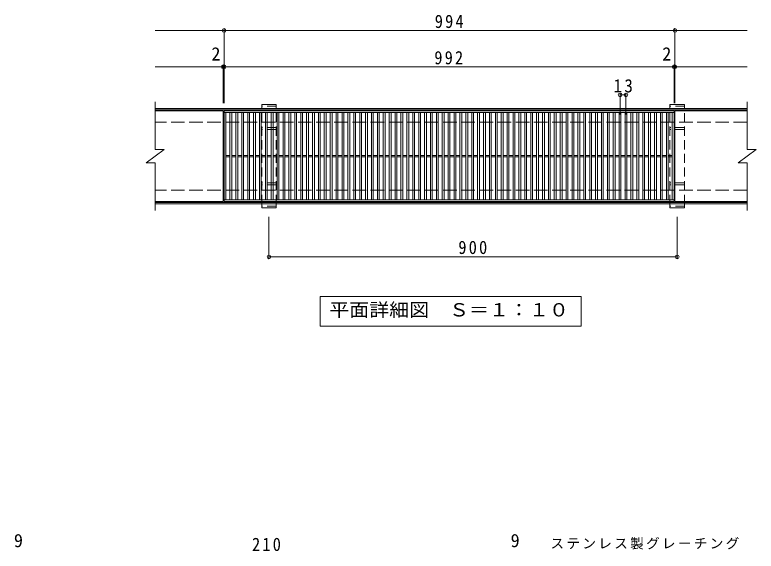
# Model space of a CAD drawing. Units: millimetres on the paper, enlarged 2 times, with parts at other scales. Extents: x -230 to 433, y -388 to 275.
# Drawn here: x -167.2 to 159.7, y 38.9 to 275.3 of the extents above; entities that cross this region are included whole.
import ezdxf
from ezdxf.enums import TextEntityAlignment as Align

# ---------------------------------------------------------------- set-up
doc = ezdxf.new("R2010")
doc.units = ezdxf.units.MM
doc.header["$LTSCALE"] = 2
doc.header["$PDMODE"] = 32
doc.header["$PDSIZE"] = 1.6
doc.linetypes.add('DASHED2', pattern=[3, 2, -1])
doc.linetypes.add('DASHED3', pattern=[4, 3, -1])
for name, color, linetype, lineweight in [('C-1', 2, 'Continuous', 9), ('C-2', 3, 'Continuous', 9), ('C-4', 7, 'Continuous', 9), ('C-5', 7, 'Continuous', 9), ('C-8', 3, 'DASHED2', 9), ('D-4', 7, 'Continuous', 9), ('D-5', 7, 'Continuous', 9)]:
    doc.layers.add(name, color=color, linetype=linetype, lineweight=lineweight)
doc.styles.add('ＭＳ ゴシック', font='')
doc.styles.get('ＭＳ ゴシック').set_extended_font_data('MS Gothic')

msp = doc.modelspace()

# ---------------------------------------------------------------- linework, layer by layer
at = {"layer": 'C-1'}
for p, q in [((155.712, 234.005), (-105.288, 234.005)), ((155.712, 233.405), (-105.288, 233.405)), ((155.712, 192.605), (-105.288, 192.605)), ((155.712, 192.005), (-105.288, 192.005))]:
    msp.add_line(p, q, dxfattribs=at)
at = {"layer": 'C-1', "linetype": 'DASHED3'}
for p, q in [((155.712, 228.005), (-105.288, 228.005)), ((155.712, 198.005), (-105.288, 198.005))]:
    msp.add_line(p, q, dxfattribs=at)
at = {"layer": 'C-2'}
for p, q in [((-105.288, 237.005), (-105.288, 216.005)), ((155.712, 237.005), (155.712, 216.005)), ((-75.288, 233.005), (-105.288, 233.005)), ((-75.288, 233.005), (-75.288, 193.005)), ((-74.888, 232.205), (123.512, 232.205)), ((-74.088, 193.805), (-74.088, 232.205)), ((-72.288, 193.805), (-72.288, 232.205)), ((-71.488, 193.805), (-71.488, 232.205)), ((-69.688, 193.805), (-69.688, 232.205)), ((-68.888, 193.805), (-68.888, 232.205)), ((-67.088, 193.805), (-67.088, 232.205)), ((-66.288, 193.805), (-66.288, 232.205)), ((-64.488, 193.805), (-64.488, 232.205)), ((-63.688, 193.805), (-63.688, 232.205)), ((-61.888, 193.805), (-61.888, 232.205)), ((-61.088, 193.805), (-61.088, 232.205)), ((-59.288, 193.805), (-59.288, 232.205)), ((-58.488, 193.805), (-58.488, 232.205)), ((-56.688, 193.805), (-56.688, 232.205)), ((-55.888, 193.805), (-55.888, 232.205)), ((-54.088, 193.805), (-54.088, 232.205)), ((-53.288, 193.805), (-53.288, 232.205)), ((-51.488, 193.805), (-51.488, 232.205)), ((-50.688, 193.805), (-50.688, 232.205)), ((-48.888, 193.805), (-48.888, 232.205)), ((-48.088, 193.805), (-48.088, 232.205)), ((-46.288, 193.805), (-46.288, 232.205)), ((-45.488, 193.805), (-45.488, 232.205)), ((-43.688, 193.805), (-43.688, 232.205)), ((-42.888, 193.805), (-42.888, 232.205)), ((-41.088, 193.805), (-41.088, 232.205)), ((-40.288, 193.805), (-40.288, 232.205)), ((-38.488, 193.805), (-38.488, 232.205)), ((-37.688, 193.805), (-37.688, 232.205)), ((-35.888, 193.805), (-35.888, 232.205)), ((-35.088, 193.805), (-35.088, 232.205)), ((-33.288, 193.805), (-33.288, 232.205)), ((-32.488, 193.805), (-32.488, 232.205)), ((-30.688, 193.805), (-30.688, 232.205)), ((-29.888, 193.805), (-29.888, 232.205)), ((-28.088, 193.805), (-28.088, 232.205)), ((-27.288, 193.805), (-27.288, 232.205)), ((-25.488, 193.805), (-25.488, 232.205)), ((-24.688, 193.805), (-24.688, 232.205)), ((-22.888, 193.805), (-22.888, 232.205)), ((-22.088, 193.805), (-22.088, 232.205)), ((-20.288, 193.805), (-20.288, 232.205)), ((-19.488, 193.805), (-19.488, 232.205)), ((-17.688, 193.805), (-17.688, 232.205)), ((-16.888, 193.805), (-16.888, 232.205)), ((-15.088, 193.805), (-15.088, 232.205)), ((-14.288, 193.805), (-14.288, 232.205)), ((-12.488, 193.805), (-12.488, 232.205)), ((-11.688, 193.805), (-11.688, 232.205)), ((-9.888, 193.805), (-9.888, 232.205)), ((-9.088, 193.805), (-9.088, 232.205)), ((-7.288, 193.805), (-7.288, 232.205)), ((-6.488, 193.805), (-6.488, 232.205)), ((-4.688, 193.805), (-4.688, 232.205)), ((-3.888, 193.805), (-3.888, 232.205)), ((-2.088, 193.805), (-2.088, 232.205)), ((-1.288, 193.805), (-1.288, 232.205)), ((0.512, 193.805), (0.512, 232.205)), ((1.312, 193.805), (1.312, 232.205)), ((3.112, 193.805), (3.112, 232.205)), ((3.912, 193.805), (3.912, 232.205)), ((5.712, 193.805), (5.712, 232.205)), ((6.512, 193.805), (6.512, 232.205)), ((8.312, 193.805), (8.312, 232.205)), ((9.112, 193.805), (9.112, 232.205)), ((10.912, 193.805), (10.912, 232.205)), ((11.712, 193.805), (11.712, 232.205)), ((13.512, 193.805), (13.512, 232.205)), ((14.312, 193.805), (14.312, 232.205)), ((16.112, 193.805), (16.112, 232.205)), ((16.912, 193.805), (16.912, 232.205)), ((18.712, 193.805), (18.712, 232.205)), ((19.512, 193.805), (19.512, 232.205)), ((21.312, 193.805), (21.312, 232.205)), ((22.112, 193.805), (22.112, 232.205)), ((23.912, 193.805), (23.912, 232.205)), ((24.712, 193.805), (24.712, 232.205)), ((26.512, 193.805), (26.512, 232.205)), ((27.312, 193.805), (27.312, 232.205)), ((29.112, 193.805), (29.112, 232.205)), ((29.912, 193.805), (29.912, 232.205)), ((31.712, 193.805), (31.712, 232.205)), ((32.512, 193.805), (32.512, 232.205)), ((34.312, 193.805), (34.312, 232.205)), ((35.112, 193.805), (35.112, 232.205)), ((36.912, 193.805), (36.912, 232.205)), ((37.712, 193.805), (37.712, 232.205)), ((39.512, 193.805), (39.512, 232.205)), ((40.312, 193.805), (40.312, 232.205)), ((42.112, 193.805), (42.112, 232.205)), ((42.912, 193.805), (42.912, 232.205)), ((44.712, 193.805), (44.712, 232.205)), ((45.512, 193.805), (45.512, 232.205)), ((47.312, 193.805), (47.312, 232.205)), ((48.112, 193.805), (48.112, 232.205)), ((49.912, 193.805), (49.912, 232.205)), ((50.712, 193.805), (50.712, 232.205)), ((52.512, 193.805), (52.512, 232.205)), ((53.312, 193.805), (53.312, 232.205)), ((55.112, 193.805), (55.112, 232.205)), ((55.912, 193.805), (55.912, 232.205)), ((57.712, 193.805), (57.712, 232.205)), ((58.512, 193.805), (58.512, 232.205)), ((60.312, 193.805), (60.312, 232.205)), ((61.112, 193.805), (61.112, 232.205)), ((62.912, 193.805), (62.912, 232.205)), ((63.712, 193.805), (63.712, 232.205)), ((65.512, 193.805), (65.512, 232.205)), ((66.312, 193.805), (66.312, 232.205)), ((68.112, 193.805), (68.112, 232.205)), ((68.912, 193.805), (68.912, 232.205)), ((70.712, 193.805), (70.712, 232.205)), ((71.512, 193.805), (71.512, 232.205)), ((73.312, 193.805), (73.312, 232.205)), ((74.112, 193.805), (74.112, 232.205)), ((75.912, 193.805), (75.912, 232.205)), ((76.712, 193.805), (76.712, 232.205)), ((78.512, 193.805), (78.512, 232.205)), ((79.312, 193.805), (79.312, 232.205)), ((81.112, 193.805), (81.112, 232.205)), ((81.912, 193.805), (81.912, 232.205)), ((83.712, 193.805), (83.712, 232.205)), ((84.512, 193.805), (84.512, 232.205)), ((86.312, 193.805), (86.312, 232.205)), ((87.112, 193.805), (87.112, 232.205)), ((88.912, 193.805), (88.912, 232.205)), ((89.712, 193.805), (89.712, 232.205)), ((91.512, 193.805), (91.512, 232.205)), ((92.312, 193.805), (92.312, 232.205)), ((94.112, 193.805), (94.112, 232.205)), ((94.912, 193.805), (94.912, 232.205)), ((96.712, 193.805), (96.712, 232.205)), ((97.512, 193.805), (97.512, 232.205)), ((99.312, 193.805), (99.312, 232.205)), ((100.112, 193.805), (100.112, 232.205)), ((101.912, 193.805), (101.912, 232.205)), ((102.712, 193.805), (102.712, 232.205)), ((104.512, 193.805), (104.512, 232.205)), ((105.312, 193.805), (105.312, 232.205)), ((107.112, 193.805), (107.112, 232.205)), ((107.912, 193.805), (107.912, 232.205)), ((109.712, 193.805), (109.712, 232.205)), ((110.512, 193.805), (110.512, 232.205)), ((112.312, 193.805), (112.312, 232.205)), ((113.112, 193.805), (113.112, 232.205)), ((114.912, 193.805), (114.912, 232.205)), ((115.712, 193.805), (115.712, 232.205)), ((117.512, 193.805), (117.512, 232.205)), ((118.312, 193.805), (118.312, 232.205)), ((120.112, 193.805), (120.112, 232.205)), ((120.912, 193.805), (120.912, 232.205)), ((122.712, 193.805), (122.712, 232.205)), ((123.512, 233.005), (123.512, 193.005)), ((123.912, 233.005), (123.912, 193.005)), ((155.712, 233.005), (123.912, 233.005)), ((-109.288, 210.005), (-101.288, 216.005)), ((-105.288, 216.005), (-101.288, 216.005)), ((151.712, 210.005), (159.712, 216.005)), ((155.712, 216.005), (159.712, 216.005)), ((-74.088, 213.305), (-72.288, 213.305)), ((-74.088, 212.705), (-72.288, 212.705)), ((-71.488, 213.305), (-69.688, 213.305)), ((-71.488, 212.705), (-69.688, 212.705)), ((-68.888, 213.305), (-67.088, 213.305)), ((-68.888, 212.705), (-67.088, 212.705)), ((-66.288, 213.305), (-64.488, 213.305)), ((-66.288, 212.705), (-64.488, 212.705)), ((-63.688, 213.305), (-61.888, 213.305)), ((-63.688, 212.705), (-61.888, 212.705)), ((-61.088, 213.305), (-59.288, 213.305)), ((-61.088, 212.705), (-59.288, 212.705)), ((-58.488, 213.305), (-56.688, 213.305)), ((-58.488, 212.705), (-56.688, 212.705)), ((-55.888, 213.305), (-54.088, 213.305)), ((-55.888, 212.705), (-54.088, 212.705)), ((-53.288, 213.305), (-51.488, 213.305)), ((-53.288, 212.705), (-51.488, 212.705)), ((-50.688, 213.305), (-48.888, 213.305)), ((-50.688, 212.705), (-48.888, 212.705)), ((-48.088, 213.305), (-46.288, 213.305)), ((-48.088, 212.705), (-46.288, 212.705)), ((-45.488, 213.305), (-43.688, 213.305)), ((-45.488, 212.705), (-43.688, 212.705)), ((-42.888, 213.305), (-41.088, 213.305)), ((-42.888, 212.705), (-41.088, 212.705)), ((-40.288, 213.305), (-38.488, 213.305)), ((-40.288, 212.705), (-38.488, 212.705)), ((-37.688, 213.305), (-35.888, 213.305)), ((-37.688, 212.705), (-35.888, 212.705)), ((-35.088, 213.305), (-33.288, 213.305)), ((-35.088, 212.705), (-33.288, 212.705)), ((-32.488, 213.305), (-30.688, 213.305)), ((-32.488, 212.705), (-30.688, 212.705)), ((-29.888, 213.305), (-28.088, 213.305)), ((-29.888, 212.705), (-28.088, 212.705)), ((-27.288, 213.305), (-25.488, 213.305)), ((-27.288, 212.705), (-25.488, 212.705)), ((-24.688, 213.305), (-22.888, 213.305)), ((-24.688, 212.705), (-22.888, 212.705)), ((-22.088, 213.305), (-20.288, 213.305)), ((-22.088, 212.705), (-20.288, 212.705)), ((-19.488, 213.305), (-17.688, 213.305)), ((-19.488, 212.705), (-17.688, 212.705)), ((-16.888, 213.305), (-15.088, 213.305)), ((-16.888, 212.705), (-15.088, 212.705)), ((-14.288, 213.305), (-12.488, 213.305)), ((-14.288, 212.705), (-12.488, 212.705)), ((-11.688, 213.305), (-9.888, 213.305)), ((-11.688, 212.705), (-9.888, 212.705)), ((-9.088, 213.305), (-7.288, 213.305)), ((-9.088, 212.705), (-7.288, 212.705)), ((-6.488, 213.305), (-4.688, 213.305)), ((-6.488, 212.705), (-4.688, 212.705)), ((-3.888, 213.305), (-2.088, 213.305)), ((-3.888, 212.705), (-2.088, 212.705)), ((-1.288, 213.305), (0.512, 213.305)), ((-1.288, 212.705), (0.512, 212.705)), ((1.312, 213.305), (3.112, 213.305)), ((1.312, 212.705), (3.112, 212.705)), ((3.912, 213.305), (5.712, 213.305)), ((3.912, 212.705), (5.712, 212.705)), ((6.512, 213.305), (8.312, 213.305)), ((6.512, 212.705), (8.312, 212.705)), ((9.112, 213.305), (10.912, 213.305)), ((9.112, 212.705), (10.912, 212.705)), ((11.712, 213.305), (13.512, 213.305)), ((11.712, 212.705), (13.512, 212.705)), ((14.312, 213.305), (16.112, 213.305)), ((14.312, 212.705), (16.112, 212.705)), ((16.912, 213.305), (18.712, 213.305)), ((16.912, 212.705), (18.712, 212.705)), ((19.512, 213.305), (21.312, 213.305)), ((19.512, 212.705), (21.312, 212.705)), ((22.112, 213.305), (23.912, 213.305)), ((22.112, 212.705), (23.912, 212.705)), ((24.712, 213.305), (26.512, 213.305)), ((24.712, 212.705), (26.512, 212.705)), ((27.312, 213.305), (29.112, 213.305)), ((27.312, 212.705), (29.112, 212.705)), ((29.912, 213.305), (31.712, 213.305)), ((29.912, 212.705), (31.712, 212.705)), ((32.512, 213.305), (34.312, 213.305)), ((32.512, 212.705), (34.312, 212.705)), ((35.112, 213.305), (36.912, 213.305)), ((35.112, 212.705), (36.912, 212.705)), ((37.712, 213.305), (39.512, 213.305)), ((37.712, 212.705), (39.512, 212.705)), ((40.312, 213.305), (42.112, 213.305)), ((40.312, 212.705), (42.112, 212.705)), ((42.912, 213.305), (44.712, 213.305)), ((42.912, 212.705), (44.712, 212.705)), ((45.512, 213.305), (47.312, 213.305)), ((45.512, 212.705), (47.312, 212.705)), ((48.112, 213.305), (49.912, 213.305)), ((48.112, 212.705), (49.912, 212.705)), ((50.712, 213.305), (52.512, 213.305)), ((50.712, 212.705), (52.512, 212.705)), ((53.312, 213.305), (55.112, 213.305)), ((53.312, 212.705), (55.112, 212.705)), ((55.912, 213.305), (57.712, 213.305)), ((55.912, 212.705), (57.712, 212.705)), ((58.512, 213.305), (60.312, 213.305)), ((58.512, 212.705), (60.312, 212.705)), ((61.112, 213.305), (62.912, 213.305)), ((61.112, 212.705), (62.912, 212.705)), ((63.712, 213.305), (65.512, 213.305)), ((63.712, 212.705), (65.512, 212.705)), ((66.312, 213.305), (68.112, 213.305)), ((66.312, 212.705), (68.112, 212.705)), ((68.912, 213.305), (70.712, 213.305)), ((68.912, 212.705), (70.712, 212.705)), ((71.512, 213.305), (73.312, 213.305)), ((71.512, 212.705), (73.312, 212.705)), ((74.112, 213.305), (75.912, 213.305)), ((74.112, 212.705), (75.912, 212.705)), ((76.712, 213.305), (78.512, 213.305)), ((76.712, 212.705), (78.512, 212.705)), ((79.312, 213.305), (81.112, 213.305)), ((79.312, 212.705), (81.112, 212.705)), ((81.912, 213.305), (83.712, 213.305)), ((81.912, 212.705), (83.712, 212.705)), ((84.512, 213.305), (86.312, 213.305)), ((84.512, 212.705), (86.312, 212.705)), ((87.112, 213.305), (88.912, 213.305)), ((87.112, 212.705), (88.912, 212.705)), ((89.712, 213.305), (91.512, 213.305)), ((89.712, 212.705), (91.512, 212.705)), ((92.312, 213.305), (94.112, 213.305)), ((92.312, 212.705), (94.112, 212.705)), ((94.912, 213.305), (96.712, 213.305)), ((94.912, 212.705), (96.712, 212.705)), ((97.512, 213.305), (99.312, 213.305)), ((97.512, 212.705), (99.312, 212.705)), ((100.112, 213.305), (101.912, 213.305)), ((100.112, 212.705), (101.912, 212.705)), ((102.712, 213.305), (104.512, 213.305)), ((102.712, 212.705), (104.512, 212.705)), ((105.312, 213.305), (107.112, 213.305)), ((105.312, 212.705), (107.112, 212.705)), ((107.912, 213.305), (109.712, 213.305)), ((107.912, 212.705), (109.712, 212.705)), ((110.512, 213.305), (112.312, 213.305)), ((110.512, 212.705), (112.312, 212.705)), ((113.112, 213.305), (114.912, 213.305)), ((113.112, 212.705), (114.912, 212.705)), ((115.712, 213.305), (117.512, 213.305)), ((115.712, 212.705), (117.512, 212.705)), ((118.312, 213.305), (120.112, 213.305)), ((118.312, 212.705), (120.112, 212.705)), ((120.912, 213.305), (122.712, 213.305)), ((120.912, 212.705), (122.712, 212.705)), ((-109.288, 210.005), (-105.288, 210.005)), ((-105.288, 210.005), (-105.288, 189.005)), ((151.712, 210.005), (155.712, 210.005)), ((155.712, 210.005), (155.712, 189.005)), ((-75.288, 193.005), (-105.288, 193.005)), ((123.512, 193.805), (-74.888, 193.805)), ((123.512, 193.005), (-74.888, 193.005)), ((155.712, 193.005), (123.912, 193.005))]:
    msp.add_line(p, q, dxfattribs=at)
msp.add_lwpolyline([(-74.888, 193.005), (-74.888, 233.005), (123.512, 233.005)], dxfattribs=at)
at = {"layer": 'C-4'}
for p, q in [((-105.288, 268.405), (155.712, 268.405)), ((-74.888, 236.405), (-74.888, 269.005)), ((123.912, 236.405), (123.912, 269.005)), ((-105.288, 252.405), (155.712, 252.405)), ((-75.288, 236.405), (-75.288, 253.005)), ((123.512, 236.405), (123.512, 253.005)), ((99.712, 231.405), (99.712, 240.605)), ((99.712, 240.005), (102.312, 240.005)), ((102.312, 231.405), (102.312, 240.605)), ((-55.088, 167.993), (-55.088, 186.205)), ((124.912, 167.993), (124.912, 186.205)), ((-55.088, 168.593), (124.912, 168.593))]:
    msp.add_line(p, q, dxfattribs=at)
for p in [(-74.888, 268.405), (123.912, 268.405), (-75.288, 252.405), (-74.888, 252.405), (123.512, 252.405), (123.912, 252.405), (99.712, 240.005), (102.312, 240.005), (-55.088, 168.593), (124.912, 168.593)]:
    msp.add_point(p, dxfattribs=at)
at = {"layer": 'C-5'}
msp.add_lwpolyline([(-32.488, 138.098), (-32.488, 151.098), (82.512, 151.098), (82.512, 138.098)], close=True, dxfattribs=at)
at = {"layer": 'C-8', "linetype": 'Continuous'}
for p, q in [((-51.888, 235.805), (-58.288, 235.805)), ((-58.288, 234.005), (-58.288, 235.805)), ((-51.888, 234.005), (-51.888, 235.805)), ((121.712, 234.005), (121.712, 235.805)), ((-58.288, 190.205), (-58.288, 192.005)), ((-51.888, 190.205), (-58.288, 190.205)), ((-51.888, 190.205), (-51.888, 192.005)), ((121.712, 190.205), (121.712, 192.005)), ((128.112, 190.205), (121.712, 190.205)), ((128.112, 190.205), (128.112, 192.005))]:
    msp.add_line(p, q, dxfattribs=at)
at = {"layer": 'C-8'}
for p, q in [((-51.888, 235.005), (-58.288, 235.005)), ((-58.288, 192.005), (-58.288, 234.005)), ((-51.888, 192.005), (-51.888, 234.005)), ((128.112, 235.005), (121.712, 235.005)), ((121.712, 192.005), (121.712, 234.005)), ((128.112, 192.005), (128.112, 234.005)), ((-51.888, 225.605), (-58.288, 225.605)), ((128.112, 225.605), (121.712, 225.605)), ((-51.888, 224.805), (-58.288, 224.805)), ((128.112, 224.805), (121.712, 224.805)), ((-51.888, 201.205), (-58.288, 201.205)), ((-51.888, 200.405), (-58.288, 200.405)), ((128.112, 201.205), (121.712, 201.205)), ((128.112, 200.405), (121.712, 200.405)), ((-51.888, 191.005), (-58.288, 191.005)), ((128.112, 191.005), (121.712, 191.005))]:
    msp.add_line(p, q, dxfattribs=at)
at = {"layer": 'C-8', "linetype": 'Continuous'}
msp.add_lwpolyline([(128.112, 234.005), (128.112, 235.805), (121.712, 235.805)], dxfattribs=at)

# ---------------------------------------------------------------- texts
at = {"layer": 'C-4', "color": 2, "style": 'ＭＳ ゴシック'}
for p in [(-80.48, 253.405), (118.32, 253.405)]:
    msp.add_text('2', height=5.865, dxfattribs=at).set_placement(p, align=Align.BOTTOM_LEFT)
at = {"layer": 'C-4', "color": 2, "char_height": 5.865, "attachment_point": 7, "style": 'ＭＳ ゴシック'}
for s, insert in [('\\T1.27;\\W0.9;994', (18.012, 269.405)), ('\\T1.27;\\W0.9;992', (17.812, 253.405)), ('\\T1.27;\\W0.95;13', (96.762, 241.005)), ('\\T1.27;\\W0.9;900', (28.412, 169.793))]:
    msp.add_mtext(s, dxfattribs=dict(at, insert=insert))
at = {"layer": 'C-5', "color": 2, "style": 'ＭＳ ゴシック', "width": 1.1}
msp.add_text('平面詳細図\u3000Ｓ＝１：１０', height=5.865, dxfattribs=at).set_placement((-28.488, 140.598), align=Align.BOTTOM_LEFT)
at = {"layer": 'D-4', "color": 2, "style": 'ＭＳ ゴシック'}
for p in [(-167.557, 38.906), (51.442, 38.906)]:
    msp.add_text('9', height=5.865, dxfattribs=at).set_placement(p, align=Align.BOTTOM_LEFT)
at = {"layer": 'D-4', "color": 2, "insert": (-62.557, 38.906), "char_height": 5.865, "attachment_point": 7, "style": 'ＭＳ ゴシック'}
msp.add_mtext('\\T1.27;\\W0.9;210', dxfattribs=at)
at = {"layer": 'D-5', "insert": (69.042, 39.638), "char_height": 4.399, "attachment_point": 7, "style": 'ＭＳ ゴシック'}
msp.add_mtext('\\T1.17;ステンレス製グレーチング', dxfattribs=at)

doc.saveas('drawing.dxf')
